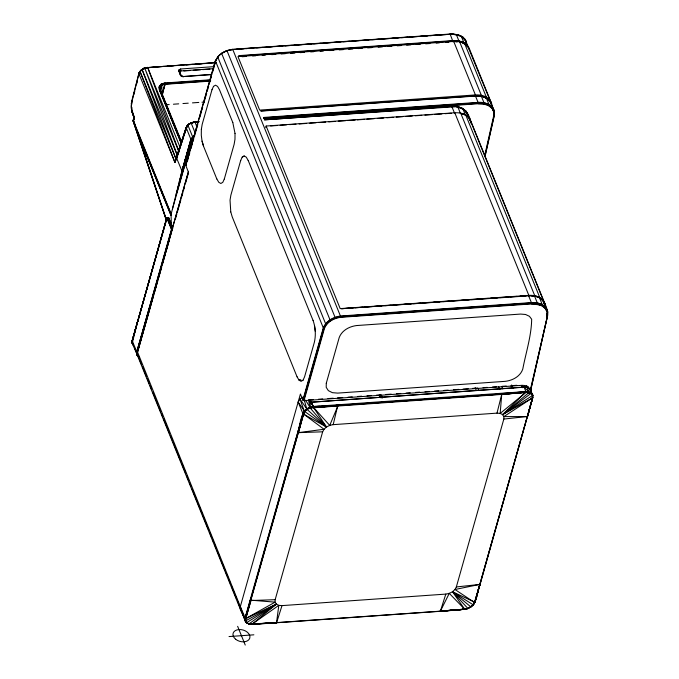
<?xml version="1.0" encoding="UTF-8"?>
<svg xmlns="http://www.w3.org/2000/svg" width="679" height="679" viewBox="0 0 679 679"><rect width="100%" height="100%" fill="white"/><g stroke="black" fill="none" stroke-linecap="round" stroke-linejoin="round"><path stroke-width="1.02" d="M134.994 349.023L137.981 356.382L132.21 343.336L132.218 340.62L166.813 217.823L168.765 217.857L172.627 227.372M503.835 419.062L527.532 416.473L532.599 397.869L532.37 395.602L531.156 393.727C522.015 389.984 511.406 394.983 501.747 394.134L316.253 406.789L310.184 407.994L307.163 409.479L304.854 411.601L303.589 414.037L245.891 616.439L245.671 620.801L246.867 622.643L249.134 623.797L252.045 624.247L276.395 604.132L275.114 602.146L275.156 599.693L322.652 431.81C324.299 427.515 328.823 425.164 333.194 424.655L496.994 413.138L500.177 413.401L502.596 414.623L503.877 416.609L503.835 419.062L456.339 586.953C454.692 591.239 450.169 593.59 445.797 594.1L281.997 605.617L278.814 605.354L276.395 604.132L246.477 622.736L244.992 620.648L245 618.153L297.792 432.243C300.839 423.076 300.483 407.383 313.401 406.5L525.877 391.562L529.077 391.876L531.487 393.073L532.769 395.076L532.735 397.699L480.18 584.178C476.616 592.368 477.821 604.981 467.882 608.545C458.843 610.48 449.49 610.345 440.315 611.295L267.017 623.441L252.045 624.247L248.853 623.95L246.265 622.618L240.273 609.063L240.29 606.5L137.455 351.858M201.349 129.341L201.298 135.291L202.062 141.19L203.522 146.197L216.813 178.959M235.027 133.381L234.976 139.322L234.128 144.33L224.325 178.984M530.706 391.291L529.849 388.787L526.955 387.268L523.908 387.055L526.955 387.268L529.849 388.787L532.769 395.076L531.903 400.058L474.876 601.984L473.424 604.785L467.856 608.418L464.555 609.301L440.102 611.134L444.321 610.786M172.78 228.178L168.536 217.704L166.813 217.823L137.676 321.761L167.11 217.815L168.765 217.857L166.813 217.823L132.363 340.451L132.218 343.056L133.5 345.348L132.21 343.336L132.218 340.62L166.813 217.823L168.579 217.662L168.799 219.826M528.321 386.86L529.102 388.778L527.812 386.792L525.393 385.57L522.21 385.307L304.014 400.644L302.876 400.05L300.424 393.99L240.324 606.61L244.992 620.648L246.477 622.736L240.239 608.953L137.209 354.905L137.234 352.121L137.039 355.092L136.912 352.155L171.846 229.426L167.153 217.84L168.384 217.543M132.21 343.336L137.43 321.846L136.946 323.849M171.354 224.8L171.057 214.479L181.955 170.981L190.824 139.467L192.573 136.674L194.177 135.579M515.904 393.2L525.962 391.825L502.596 414.623L532.599 397.869L532.659 395.399L531.402 393.455C522.176 389.322 511.474 394.83 501.747 394.134L500.177 413.401L525.953 392.411L515.904 393.2L525.987 392.139L531.487 393.073L502.596 414.623L528.907 392.606L527.303 387.48L524.12 387.217L311.338 402.163A8.657 5.602 -22.1 0 0 310.099 402.316L311.534 402.002L313.443 407.358L326.506 427.006L303.021 413.851L298.174 402.104L299.991 399.04L302.503 397.147M137.981 356.382L136.691 354.396L136.742 351.943L171.422 229.468L167.153 217.84L172.704 228.263M138.058 356.237L137.209 354.905L137.251 352.452L188.329 171.948L185.749 165.277L215.218 61.127L217.984 56.756L215.837 60.754M470.971 123.272L471.005 121.482C469.13 114.522 461.185 112.375 454.786 112.782L266.143 126.039L265.735 127.499M491.596 105.423L491.63 103.632L469.927 50.127C468.06 43.167 460.116 41.02 453.708 41.427L237.973 56.595L259.675 110.1L475.41 94.933C481.818 94.525 489.763 96.681 491.63 103.632M491.146 104.354L490.815 102.521L487.853 98.871L483.075 96.528L475.037 96.062L483.075 96.528L487.853 98.871L490.815 102.521L494.278 111.093L494.21 115.905L484.976 156.798M308.512 400.177L310.184 407.994L501.713 394.406L511.873 393.209L501.654 393.557L501.747 394.134M530.978 392.326L531.012 390.688L529.722 388.702L527.303 387.48L523.908 387.055M544.999 306.738L545.05 304.056L471.005 121.482M530.664 390.136L547.537 316.108C548.326 306.475 541.978 294.847 531.02 295.645M532.124 399.923L532.769 395.076L531.402 393.455M532.659 395.399L531.852 400.924L532.726 397.487L527.532 416.473L532.726 397.487M240.324 606.61L245.433 618.518L246.502 615.581L245.161 618.365L245.221 620.81L245.671 620.801L246.214 616.54L303.589 414.037L324.019 429.255L298.522 432.642L297.792 432.243L303.284 413.995L306.73 408.877L304.387 400.321M154.659 67.06L143.795 68.265L140.774 70.31L139.11 73.026L131.327 104.04L131.76 100.704L131.879 103.615C130.071 107.605 132.49 113.902 134.323 118.053L133.525 121.142L171.167 213.961M511.873 393.209L313.443 407.358L337.913 405.923L329.722 425.385L313.443 407.358L330.24 406.331L337.853 405.074L333.194 424.655M260.897 111.11L475.487 96.062L481.386 96.342L486.342 98.005L489.89 100.899L494.278 111.093L493.981 116.177L494.117 112.052L492.233 107.944L488.362 104.956L482.939 103.403L478.194 103.284L263.995 118.757L482.939 103.403L488.524 105.559L492.233 107.944L493.667 112.027L493.582 116.304L484.577 156.17M264.055 118.341L263.919 117.442L478.058 102.393C484.772 101.799 492.564 104.524 494.337 111.712L493.981 116.177M303.547 400.585L323.959 328.441C326.624 321.507 333.941 317.713 341.002 316.889L531.53 303.496L536.274 303.606L541.698 305.16L545.56 308.156L547.452 312.255L547.316 316.38L530.265 390.255M547.537 316.108L547.614 311.296L543.047 300.67L539.499 297.775L534.543 296.103L528.644 295.832L341.444 308.733L343.557 308.589M530.986 391.401L531.012 390.688M494.337 111.712L494.193 115.557L484.984 156.043M530.63 390.561L547.529 315.769L547.673 311.916C545.899 304.727 538.099 302.002 531.394 302.596L340.866 315.99C333.584 316.847 326.047 320.751 323.297 327.906L302.876 400.05M244.992 620.648L245.891 616.439M245.221 620.81L246.18 615.48L245 618.153L248.938 606.169L303.021 413.851L304.251 411.151L299.991 399.04L307.163 409.479L326.506 427.006L310.184 407.994M309.352 399.49L310.481 402.121L309.947 407.281L304.54 411.449L303.021 413.851M136.691 354.396L136.912 352.155L132.235 340.833L137.302 322.236M482.939 103.403L483.957 102.673L488.498 104.507L492.428 107.545L494.278 111.093M547.673 311.916L546.918 316.516L546.994 312.238L545.56 308.156L541.859 305.771L537.114 304.175L536.317 303.131L537.293 302.876L541.834 304.71L545.755 307.748L547.614 311.296M440.315 611.295L449.269 593.37L464.64 609.156L460.438 609.674L467.814 608.435L471.005 606.958L473.509 604.573L474.884 602.214L480.163 583.965C476.811 591.316 477.515 601.433 470.861 606.89L452.486 591.749L464.64 609.156L461.873 609.479L467.882 608.545L461.728 609.555M468.875 118.18C468.264 109.582 459.259 105.559 451.611 106.459C460.829 105.092 469.197 112.137 470.725 121.736L469.333 119.071M248.853 623.95L276.514 622.821L278.814 605.354L252.13 624.094L248.853 623.95L246.265 622.618M162.264 95.23L165.031 82.982L161.305 84.086L159.726 85.953L159.242 86.53L159.395 89.67L181.174 143.362M304.014 400.644L324.426 328.5C327.015 321.778 334.102 318.103 340.943 317.297L232.804 49.55L227.83 50.501M453.071 41.894L450.101 34.018L458.002 34.722L462.789 37.065L464.826 39.093L489.814 99.779M201.34 129.383L202.189 124.342L212.001 89.687M133.687 119.546L134.026 117.594M131.981 100.441C130.529 106.34 131.633 112.672 134.323 118.053L133.271 121.295L166.414 220.191L133.109 120.837L134.196 116.618L131.845 111.118L134.323 118.053M134.196 116.618L133.271 121.295L171.057 214.479L136.479 130.41L170.989 215.506M238.991 56.535L238.847 55.636L452.995 40.587L458.894 40.867L464.512 44.025M132.218 343.056L133.491 345.034L132.473 342.768L132.363 340.451L137.421 322.686M246.214 616.54L245.433 618.518L250.296 600.134L275.114 602.146L245.739 618.561L250.721 600.482M298.217 432.599L302.859 413.655M322.652 431.81L298.522 432.642L303.284 413.995L304.854 411.601L326.506 427.006M496.994 413.138L501.713 394.406L525.953 392.411M132.218 340.62L136.7 324.851M139.84 72.271L140.774 70.31L138.889 73.29L131.777 101.044M133.967 94.228L134.756 91.181M136.606 84.069L137.404 81.022M138.72 75.946L139.518 72.899L138.906 73.629L174.868 162.298L176.243 159.573L142.089 69.572L143.795 68.307L147.716 67.577L180.122 147.479M529.026 410.719L532.344 397.945L503.877 416.609L527.286 416.558L529.247 410.583M132.447 111.398L134.009 117.425L133.109 120.837L133.525 121.142M467.856 608.418L452.486 591.749L473.187 604.802L474.74 602.392L532.599 397.869L531.903 400.058M135.121 331.004L136.139 327.295M162.06 95.255L165.107 84.289L210.583 81.098M194.372 135.961L192.794 137.031L191.079 139.781L179.315 182.159L191.495 140.001L193.133 137.379L194.644 136.352M190.824 139.467L181.845 171.583L191.079 139.781L186.131 127.559C188.27 122.678 194.186 121.66 198.947 121.677M210.498 79.782L165.031 82.982L161.305 84.086L159.726 85.953L159.225 87.744L159.803 89.721L181.548 143.405M181.013 141.852L160.083 90.248L159.684 88.083L161.033 84.502L163.019 83.525L210.609 80.198M180.487 177.406L191.079 139.781L191.962 140.061L193.498 137.599L192.573 136.674L187.939 125.25C190.604 122.008 195.238 121.855 199.108 121.685M137.54 354.311L137.183 352.299L171.846 229.426L169.809 238.227M473.187 604.802L474.74 602.392L480.163 583.965M166.567 220.48L133.101 120.624L134.009 117.425M213.995 66.644L180.614 68.986L178.552 70.26L179.714 71.804L180.809 70.956L213.147 68.681M180.147 71.151L179.714 71.804M179.281 69.385L180.088 71.371L180.809 70.956M179.918 74.614L181.055 75.598C178.314 66.695 180.079 78.17 183.695 76.591L180.75 75.675L178.552 70.26M181.115 75.386L181.471 76.133L180.75 75.675M181.531 75.912L182.133 76.404M211.177 74.393L182.948 76.591L211.865 74.614M172.508 208.792L191.962 140.061L176.217 194.432L191.495 140.001L177.873 187.905M185.766 165.608L215.438 60.872L323.297 327.906L324.426 328.5M187.506 160.847L188.372 157.817M188.94 155.797L189.797 152.758M190.943 148.718L192.378 143.659M192.946 141.639L193.804 138.609M194.381 136.581L197.81 124.452M199.813 117.374L201.247 112.315M201.816 110.295L202.673 107.265M203.819 103.216L206.679 93.108M207.256 91.088L208.682 86.029M209.251 84.009L210.117 80.971M210.685 78.951L211.542 75.921M212.688 71.872L214.123 66.814M214.691 64.794L215.549 61.764M172.084 229.477L188.533 171.346M137.786 351.315L153.649 295.28M154.226 293.243L157.689 281.021M158.266 278.984L161.729 266.754L137.498 352.333M162.306 264.717L165.192 254.532M175.369 219.164L176.812 214.063M177.389 212.018L180.852 199.787M181.429 197.742L182.872 192.641M183.449 190.604L184.315 187.548M185.469 183.466L188.355 173.272M240.697 160.448L230.877 195.145L230.037 200.144L230.767 211.95M303.131 400.372L323.543 328.229C326.268 321.133 333.754 317.254 340.977 316.406L531.496 303.012L536.317 303.131L542.241 304.54L545.797 307.434L545.254 308.538L547.452 312.255M181.335 173.841L191.079 139.781M136.742 351.943L171.694 229.825L172.11 230.079L169.784 238.227M162.213 264.708L165.124 254.523M159.879 91.707L161.789 85.274L165.133 83.398M491.927 108.334L488.524 105.559L488.498 104.507L492.462 107.231L491.927 108.334L494.117 112.052M545.254 308.538L541.859 305.771L541.834 304.71M136.946 324.078L137.438 322.533M276.599 622.677L252.13 624.094L276.599 622.677L281.997 605.617M445.797 594.1L440.399 611.151L274.265 622.77M215.285 62.824L147.716 67.577L143.795 68.265L140.018 71.482L174.868 162.298L186.131 127.559C188.355 123.077 193.566 121.736 198.209 121.999M186.131 127.559L174.868 162.298L187.319 125.53L189.382 123.79L195.034 122.22L196.944 126.922M183.568 136.98L176.565 158.597L186.352 127.279L189.56 123.756M184.849 133.05L186.436 128.136M176.107 158.572L187.319 125.53C188.015 122.933 199.414 121.202 192.03 122.534L187.319 125.53M181.429 141.376L161.933 93.312L165.107 84.289L163.232 84.137L160.151 86.411L159.684 88.083L160.083 90.248L181.072 141.886L159.225 87.744L159.684 88.083M466.388 45.849L465.624 44.05C462.382 40.774 457.434 40.63 453.097 41.003L238.957 56.051M176.438 157.664L181.955 170.981M211.984 89.73L213.52 86.343M224.333 178.942L222.805 182.32L220.845 183.491L218.757 182.269L216.822 178.917M240.689 160.49L242.216 157.104L244.177 155.941L246.265 157.163L248.2 160.507M303.055 380.189L304.582 376.803L314.394 342.148C316.007 334.934 315.463 327.303 313.044 320.327M186.759 127.16L187.65 125.369M138.906 73.629L140.018 71.482L143.906 68.528M147.267 67.577L216.015 62.51M454.506 113.037L451.781 106.459L264.437 119.843L456.602 106.578L462.789 108.64L466.337 111.543L468.162 115.396L467.534 115.226M215.235 61.466C218.137 54.413 225.386 50.034 232.651 49.312M194.729 121.974L191.215 123.018M138.889 73.29L140.018 71.482L176.243 159.573M186.139 127.907L187.939 125.25M530.766 391.927L531.267 390.807L530.477 388.838M139.11 73.026L140.494 71.006M474.884 602.214L452.486 591.749M161.305 84.086L159.242 86.53L159.395 89.67L181.471 143.396M165.107 84.289L161.789 85.274L159.947 87.455L160.083 90.248M185.749 165.277L186.369 164.895M326.574 324.511L325.581 323.662L217.653 56.747M161.033 84.502L161.381 85.053L163.019 83.525L163.232 84.137L210.634 80.682M217.484 56.917L221.668 53.106L226.913 50.518L335.511 318.443M249.134 623.797L276.395 604.132L245.739 618.561L251.026 600.525L275.156 599.693M161.381 85.053L161.789 85.274L160.151 86.411L159.726 85.953M309.31 399.608L310.405 402.316L524.018 387.064M502.596 414.623L532.37 395.602M140.629 70.455L147.564 67.34L144.695 68.121M213.503 86.386L215.481 85.181L217.569 86.403L219.495 89.747L232.787 122.509M242.199 157.146L244.16 155.983M303.072 380.147L301.094 381.352L299.006 380.13L297.071 376.786M465.276 111.331L466.04 111.195L467.958 115.362M245.671 620.801L276.395 604.132M267.153 623.364L272.177 622.999M440.204 611.295L464.64 609.156L440.399 611.151L448.038 610.659M330.469 320.98L221.66 53.463L227.024 50.772L232.804 49.55L450.423 34.256C456.823 33.848 464.767 35.995 466.643 42.955M306.95 409.233C308.758 406.144 332.523 405.371 310.091 407.68M480.045 584.356L454.972 589.499L474.485 602.477L479.79 584.441L456.339 586.953M450.423 34.256L451.917 33.95L450.101 34.018M475.164 95.824L483.075 96.528M528.483 295.594L530.138 295.526M460.438 609.674L467.882 608.545M511.864 393.531L525.987 392.139L528.907 392.606M440.102 611.134L461.245 609.436M447.894 610.735L460.583 609.598M309.301 399.49L310.396 402.121L311.636 402.163M330.24 406.331L337.947 405.652M274.24 622.83L276.514 622.821L252.045 624.247M447.478 610.523L452.74 610.09M454.845 609.92L461.168 609.394M232.481 49.312L450.262 34.018M236.581 49.253L243.973 48.735M246.087 48.582L253.479 48.065M256.654 47.844L262.985 47.394M266.16 47.174L272.5 46.724M275.666 46.503L282.006 46.062M285.172 45.833L291.512 45.391M294.678 45.17L302.079 44.653M304.192 44.5L311.585 43.982M313.698 43.829L321.091 43.312M324.256 43.091L330.597 42.641M333.771 42.421L340.103 41.979M343.277 41.75L349.617 41.309M352.783 41.088L359.123 40.638M362.289 40.417L368.629 39.968M371.795 39.747L379.196 39.229M382.362 39.009L388.702 38.559M391.868 38.338L398.208 37.888M401.374 37.668L407.714 37.226M410.888 36.997L417.22 36.556M420.394 36.335L427.787 35.817M429.9 35.664L437.293 35.147M439.406 34.994L446.799 34.476M242.097 56.722L246.316 56.433M252.647 55.984L255.805 55.763M262.136 55.313L265.302 55.092M271.634 54.651L275.852 54.354M281.123 53.98L285.35 53.683M290.62 53.318L294.839 53.021M300.118 52.648L304.336 52.351M310.659 51.91L313.825 51.68M320.157 51.239L323.323 51.018M329.654 50.569L333.873 50.271M339.144 49.907L343.362 49.609M348.641 49.236L352.859 48.939M358.13 48.574L362.348 48.277M367.628 47.903L371.846 47.606M378.178 47.165L382.396 46.868M387.667 46.495L391.885 46.197M397.164 45.824L401.382 45.527M406.653 45.162L410.88 44.865M416.151 44.491L420.369 44.194M425.648 43.829L429.866 43.532M436.19 43.083L439.355 42.862M445.687 42.421L448.853 42.191M156.773 66.907L164.157 66.389M167.323 66.169L173.663 65.719M176.829 65.498L183.16 65.057M186.326 64.828L192.666 64.386M195.832 64.165L202.164 63.716M205.33 63.495L211.661 63.045M183.882 70.956L190.137 70.514M193.269 70.293L200.568 69.776M202.656 69.631L209.955 69.122M166.024 104.736L169.198 104.515M173.425 104.218L178.713 103.845M182.948 103.547L188.236 103.174M192.471 102.877L198.82 102.427M201.986 102.206L204.107 102.062M261.025 110.872L475.334 95.824M264.029 117.857L478.169 102.809L482.981 102.928L488.498 104.507M270.632 125.955L276.973 125.513M280.138 125.292L286.479 124.843M289.653 124.622L295.993 124.172M299.159 123.951L306.56 123.434M309.734 123.213L316.075 122.763M319.24 122.543L325.581 122.093M328.755 121.872L335.095 121.431M338.261 121.202L345.662 120.684M347.775 120.539L355.168 120.013M357.281 119.869L364.682 119.351M366.796 119.198L374.197 118.681M377.363 118.46L383.703 118.01M386.877 117.79L393.217 117.34M396.383 117.119L402.723 116.678M405.898 116.448L412.238 116.007M415.404 115.786L421.744 115.337M424.918 115.116L432.311 114.59M434.424 114.445L441.825 113.928M445 113.699L451.34 113.257M545.05 304.056C543.183 297.105 535.239 294.958 528.831 295.365L340.196 308.622L266.143 126.039M345.67 308.436L353.063 307.918M355.176 307.774L362.578 307.248M364.691 307.103L372.084 306.585M374.197 306.433L381.598 305.915M384.764 305.694L391.104 305.244M394.278 305.024L401.671 304.506M403.784 304.353L411.185 303.836M413.299 303.683L420.7 303.165M422.813 303.021L430.206 302.494M433.38 302.274L439.72 301.832M442.886 301.603L449.226 301.162M452.401 300.941L458.741 300.491M460.854 300.347L469.308 299.753M471.421 299.6L478.822 299.083M480.936 298.93L488.328 298.412M490.442 298.268L497.843 297.742M499.956 297.597L507.349 297.079M510.523 296.85L516.863 296.409M520.029 296.188L526.369 295.738M340.943 317.297L536.274 303.606M300.933 379.994L299.006 380.13L300.916 380.291M308.945 399.906L313.172 399.608M318.443 399.244L322.669 398.946M327.94 398.573L333.219 398.2M337.438 397.902L342.708 397.538M347.988 397.164L352.206 396.867M357.485 396.494L361.703 396.197M366.983 395.832L371.201 395.534M376.472 395.161L380.698 394.864M385.969 394.491L391.248 394.126M396.519 393.752L400.746 393.455M406.017 393.082L410.235 392.785M415.514 392.42L419.732 392.123M425.012 391.749L429.23 391.452M434.509 391.079L438.727 390.79M443.998 390.417L448.225 390.119M453.496 389.746L458.775 389.373M462.993 389.084L468.272 388.711M472.491 388.413L477.761 388.04M483.041 387.675L487.259 387.378M492.538 387.005L496.756 386.707M502.036 386.334L506.254 386.037M511.525 385.672L516.804 385.299M229.027 636.562L253.87 634.814M258.979 623.661L251.943 624.239L248.684 623.848M262.035 623.483L270.191 623.008M501.654 393.557L515.904 392.878M453.131 41.487L457.748 41.801M310.405 402.316L313.401 406.5L330.249 406.008M451.484 106.696L456.602 106.578M264.572 119.606L263.919 117.442M316.253 406.789L309.947 407.281L305.542 400.109M316.236 407.111L313.477 407.086L317.568 406.721L313.401 406.5L310.481 402.121M525.962 391.825L529.077 391.876L524.12 387.217L525.877 391.562M462.11 108.156L456.356 106.578L461.788 108.131L465.65 111.118L467.16 114.403M455.617 34.519L458.002 34.722L451.722 33.95L459.411 35.792M475.487 96.062L478.058 102.393L482.981 102.928M528.644 295.832L531.394 302.596L536.317 303.131M182.227 76.277L183.007 76.371M452.995 40.587C458.631 41.504 466.193 41.266 468.586 47.708M531.156 295.654L533.185 295.908M466.244 43.464L465.752 40.715L462.789 37.065L460.362 36.114M490.815 102.521L487.497 98.82L482.786 96.52L487.853 98.871M159.395 89.67L160.049 89.934L181.403 142.598M133.423 114.709L132.736 114.123M529.849 388.787L526.768 387.259L529.595 388.744L530.333 390.442M456.738 41.792L454.752 41.419L454.752 40.935M488.362 104.956L478.135 103.7L478.058 102.393M541.698 305.16L531.47 303.912L531.394 302.596M465.752 40.715L462.424 37.014L463.757 38.881M543.565 302.189L544.303 304.124M457.137 106.968L460.931 108.241M457.841 106.976L460.404 113.308L465.361 114.972L468.909 117.874L470.725 121.736M460.404 113.308L465.361 114.972L462.789 108.64M462.789 37.065L457.714 34.714L459.479 35.648M460.837 41.716L467.398 45.425L469.214 49.287M536.223 296.299L537.819 297.079M304.854 411.601L298.174 402.104M463.918 110.219L461.873 108.555L465.65 111.118L466.329 113.07M178.602 71.38L179.74 72.364L179.774 71.592M137.039 355.092L139.119 357.222M166.966 220.42L165.948 219.521M465.624 44.05L466.812 45.518M465.454 44.483L466.626 45.926M487.497 98.82L488.821 100.687M311.228 402.197L313.401 406.5M489.89 100.899L491.706 104.761M543.047 300.67L544.864 304.531M166.805 218.078L171.846 229.426M142.089 69.572L177.542 156M159.803 89.721L181.344 142.556M178.95 151.909L144.797 68.197L177.601 155.975M136.479 130.41L170.998 214.997M464.826 39.093L467.398 45.425M464.563 43.371L486.266 96.876M461.279 36.199L463.842 42.531M486.342 98.005L488.914 104.337M459.607 41.708L481.309 95.213M456.322 34.536L458.894 40.867M481.386 96.342L483.957 102.673M453.708 41.427L475.41 94.933M469.189 117.62L543.234 300.203M546.739 313.834L547.529 315.769M465.641 114.726L539.686 297.3M539.499 297.775L542.241 304.54M460.685 113.062L534.729 295.637M534.543 296.103L537.293 302.876M454.786 112.782L528.831 295.365M526.692 385.587L527.855 388.464M521.845 385.443L522.643 387.412M521.548 385.74L522.346 387.709M511.626 384.951L512.959 388.167M511.287 385.596L512.085 387.556M511.049 385.808L511.847 387.777M501.934 386.852L502.732 388.812M498.632 386.64L499.829 389.585M477.872 388.413L478.661 390.374M475.181 387.633L476.369 390.578M381.343 395.076L382.532 398.013M380.596 394.652L381.785 397.597M379.951 395.093L381.14 398.03M379.188 395.288L379.977 397.249M248.208 160.465L313.036 320.378M297.062 376.828L232.235 216.915L230.775 211.907M191.198 123.171L195.399 133.542M138.491 356.899L141.673 364.742M142.471 366.702L146.443 376.514M147.241 378.475L149.227 383.38M150.025 385.341L151.621 389.271M152.809 392.207L157.986 404.964M158.776 406.925L160.77 411.83M161.56 413.791L162.756 416.728M163.554 418.697L169.521 433.406M170.319 435.366L172.305 440.272M173.103 442.233L174.291 445.178M175.089 447.138L177.075 452.044M177.873 454.005L181.055 461.847M181.853 463.816L185.834 473.619M186.623 475.58L188.618 480.486M189.407 482.446L191.003 486.376M192.191 489.313L197.368 502.07M198.166 504.03L200.152 508.936M200.95 510.897L202.138 513.842M202.936 515.802L208.903 530.511M209.701 532.472L211.687 537.378M212.485 539.338L213.681 542.283M214.471 544.244L216.066 548.165M217.255 551.11L220.437 558.961M221.235 560.922L225.216 570.725M226.014 572.694L228 577.591M228.798 579.56L230.385 583.482M231.581 586.427L236.75 599.175M237.548 601.136L239.534 606.041M240.332 608.002L241.529 610.947M237.65 626.327L245.246 645.05M529.722 388.702L531.487 393.073M165.387 217.577L166.168 219.512L133.856 121.533L135.63 126.532M147.716 67.577L179.095 151.824M232.795 122.466L235.01 133.423M202.079 141.147L203.539 146.155M314.496 325.385L315.26 331.284M180.614 68.986L180.75 71.176M161.789 85.274L161.933 93.312M131.904 107.503L131.913 111.348M326.285 383.228L326.209 387.327L328.347 390.637L332.379 392.666L337.692 393.107L505.117 381.343C512.475 380.554 520.326 376.463 522.779 369.062C525.919 352.571 531.394 336.046 531.674 319.257L529.425 316.295L525.563 314.487L520.615 314.071L356.611 325.547C349.405 326.455 341.961 330.35 339.237 337.446L326.285 383.228M169.232 240.264L165.769 252.495L169.207 240.264M235.647 639.245A8.674 5.907 15.8 0 0 249.728 638.26A8.674 5.907 15.8 0 0 238.966 629.56A8.674 5.907 15.8 0 0 235.647 639.245"/></g></svg>
